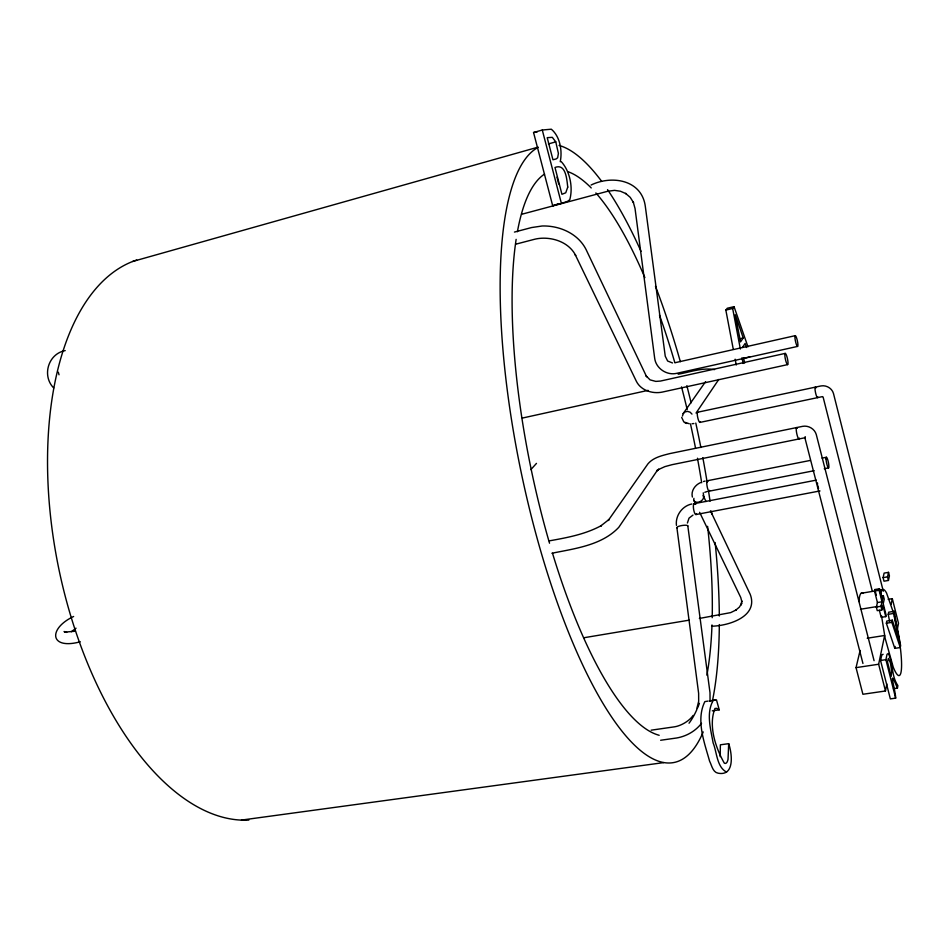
<?xml version="1.0" encoding="UTF-8"?>
<svg xmlns="http://www.w3.org/2000/svg" width="949" height="949" viewBox="0 0 949 949"><rect width="100%" height="100%" fill="white"/><g stroke="black" fill="none" stroke-linecap="round" stroke-linejoin="round"><path stroke-width="1.42" d="M720.172 756.673L720.374 744.811L728.69 743.66C731.904 752.818 735.238 776.436 718.132 773.198C712.758 772.332 711.703 765.214 709.579 761.134C704.395 742.426 695.7 720.125 704.858 701.608L708.108 701.086M883.092 654.276L881.763 655.059L880.553 660.48L890.34 698.891L895.654 698.132C895.69 690.706 887.279 663.742 897.434 688.132L893.495 688.701M897.434 688.132L897.884 685.617C891.111 675.7 893.484 664.051 888.359 653.481L887.054 654.252L885.891 659.674L895.654 698.132M894.1 611.322L893.661 613.445L898.917 640.231L892.309 620.171L886.805 621.049L886.354 623.232L894.8 648.369L900.269 647.526L900.625 645.605L894.1 611.322L888.667 612.2L888.217 614.323L889.593 621.358M894.8 648.369L895.168 646.447M860.126 650.409L856.034 667.645L862.902 694.265L885.464 690.991L886.829 683.932M890.636 664.158L891.182 661.334M897.351 629.294L898.501 623.315L892.321 598.665L888.181 599.341M900.269 647.526L891.87 622.354L892.309 620.171M885.464 690.991L878.644 664.241L884.634 635.486L867.208 638.226M891.111 604.442L892.321 598.665M881.052 595.996L883.341 595.616L882.356 600.266L879.462 588.771L874.871 589.543L874.515 591.049L877.422 602.544L876.33 607.04L877.256 610.658L881.882 609.91L882.902 605.272L885.761 616.625L881.17 617.36L879.379 610.278M885.761 616.625L886.093 615.082L883.234 603.754L884.231 599.199L883.341 595.616M888.43 580.444L889.427 575.901L888.537 572.354L884.124 573.101L883.092 577.621L883.994 581.191L888.43 580.444L887.529 576.873L888.537 572.354M881.882 609.91L880.957 606.281L882.012 601.785L879.106 590.278L879.462 588.771M696.791 708.761L698.666 701.335L698.63 693.328L676.886 527.597M805.12 437.003C805.321 438.509 804.254 437.916 805.25 437.086M742.45 347.429L745.119 343.467L746.495 347.5M696.044 413.052L718.784 379.434M743.233 337.963L740.528 341.901L735.238 314.688L743.233 337.963L739.176 338.888M683.173 413.598L705.546 381.676M733.245 349.09L725.843 310.086L732.664 308.484L734.051 306.657L747.966 346.836M725.843 310.086L727.266 308.247L734.051 306.657M530.871 469.601L536.482 463.385M693.138 715.427C688.962 721.501 680.421 725.914 674.62 726.804L651.156 730.184M701.548 723.292C695.463 731.157 686.507 736.246 676.756 737.978L660.646 740.256M71.294 631.737L76.039 628.191M73.631 616.482C47.853 628.629 49.609 650.124 80.333 641.773M700.528 482.614C695.036 484.963 690.801 490.965 692.367 497.062M692.984 515.105L689.021 518.13L687.408 523.018M65.22 350.608C48.28 353.692 41.614 375.721 53.713 387.987M704.799 492.282L707.349 491.44M561.393 203.394L567.561 201.342L569.756 199.729C573.232 187.439 569.934 171.14 561.322 161.71L560.254 161.674C562.449 150.962 560.135 136.478 551.298 129.206L542.282 130.013L533.552 132.516L552.686 205.731L561.393 203.394L542.282 130.013M552.686 205.731L558.937 203.655M691.857 503.978C682.26 505.876 675.214 515.675 676.447 525.366M548.415 143.928L555.77 141.852L558.403 153.418L557.644 157.807L556.043 158.993L552.947 159.752L547.205 137.676L552.318 137.332L555.77 141.852M132.611 261.485L537.881 147.202M591.085 185.031C611.832 174.936 641.726 179.717 645.308 206.313L665.249 356.207L667.645 361.023L672.521 362.957M521.808 214.249L607.562 191.307L614.537 190.358L620.421 191.224L626.138 193.715L625.605 193.394L630.243 197.38L633.517 202.6L633.244 202.042L635.035 208.483L654.644 358.022C655.795 368.414 666.886 375.816 676.957 373.277L797.54 346.421A5.516 0.985 77.7 0 0 796.757 338.425A5.516 0.985 77.7 0 0 794.977 338.235A5.516 0.985 77.7 0 0 797.54 346.421M703.529 481.511L705.143 481.084M514.441 232.078L531.618 227.546L542.164 225.992C559.471 225.471 577.905 233.478 586.019 249.421L646.637 376.765L646.186 375.958L650.077 379.873L655.818 381.403L660.457 381.059L785.274 353.372M515.71 244.201L534.311 239.338C547.905 235.803 567.917 240.204 575.687 255.483L575.248 254.723L636.364 381.296C640.978 390.597 652.77 394.12 662.426 392.056L787.587 364.618A5.741 1.068 77.8 0 0 786.804 356.231A5.741 1.068 77.8 0 0 784.894 356.136A5.741 1.068 77.8 0 0 787.587 364.618M675.142 362.696L795.321 335.638M742.996 358.414L749.722 356.919M678.179 374.226C690.089 372.079 702.307 367.441 714.561 369.6M522.353 418.07L648.084 390.371M697.717 412.21L820.956 385.946C826.235 384.914 832.024 388.224 833.471 393.467L883.282 591.227M699.876 422.424L822.451 396.611M804.337 437.88L672.165 464.654L664.929 466.611L657.776 469.85L658.725 469.233L656.744 470.941L657.621 469.885L618.784 527.324C601.796 545.343 575.011 548.558 551.938 553.231M707.278 480.763L810.41 460.407M822.024 458.118L826.377 457.264M814.183 470.692L709.152 491.179A5.291 1.163 80 0 1 706.886 484.892A5.291 1.163 80 0 1 707.966 481.333M824.254 468.735L828.572 467.893M694.099 503.694L816.27 480.135M549.269 540.859C567.111 537.68 585.331 534.323 601.429 525.544L600.527 526.126L609.151 519.376L608.226 520.503L647.953 463.836C653.303 457.454 662.117 455.567 669.828 453.586L802.712 426.326C808.441 425.259 814.669 428.853 816.27 434.523L874.076 660.682M695.973 514.548L819.995 490.941M533.552 132.516L537.3 131.828M883.092 577.621L887.529 576.873M584.145 637.704L689.164 620.16M699.377 618.451L730.683 612.615L736.056 609.982L735.463 610.421L739.401 607.087L741.786 603.161L741.098 604.976L741.738 600.859L741.904 601.844L740.742 597.479L699.615 512.306M861.123 593.279L879.106 590.278M879.533 590.219L882.368 589.744M711.916 626.186C728.334 625.889 758.773 616.708 750.196 594.299L710.457 510.811M877.422 602.544L882.012 601.785M860.482 609.246L877.766 606.423M876.33 607.04L880.957 606.281M888.217 614.323L893.661 613.445M886.354 623.232L891.87 622.354M880.553 660.48L885.891 659.674M856.034 667.645L878.644 664.241M709.508 700.872L715.072 700.054M712.296 710.848L719.247 709.828L716.459 699.84L713.257 700.362C705.89 713.09 710.742 729.283 713.126 742.889C716.922 752.142 716.756 767.148 726.578 772.083M75.446 631.215L65.422 632.058L66.727 632.39L64.058 631.524L65.303 632.236M241.437 820.09L663.671 762.616M692.106 423.717L693.885 423.551M689.211 423.728L683.826 421.961L681.667 417.358M684.881 422.72L686.922 423.479M719.247 709.828L716.792 708.345L714.965 708.476C708.191 725.594 715.522 747.693 724.301 763.126A22.551 5.753 80.8 0 0 728.025 759.366L728.69 743.66M693.838 500.325L695.759 504.322M703.506 496.232L706.032 501.535M893.78 613.6L886.52 592.947A43.773 6.868 79.3 0 0 880.708 594.904M556.992 177.166L558.688 184.023M58.304 372.15L59.028 374.784M805.025 438.308L862.938 663.458M874.871 589.543L876.318 595.284M823.091 396.99L872.261 591.049M894.433 615.937L898.881 637.491A43.773 6.868 79.3 0 1 899.901 644.252M743.601 357.773L744.633 363.111M732.664 308.484L740.362 349.007M742.011 357.69L743.114 363.467M735.167 359.208L736.258 364.985M881.514 615.818L885.168 638.392L893.27 667.242A43.773 6.868 79.3 0 0 900.399 648.155M687.811 525.865L710.006 692.734L710.054 701.453M703.209 731.928A315.531 90.523 78.2 0 1 538.795 544.299A315.531 90.523 78.2 0 1 538.261 147.332M559.068 145.411A315.531 90.523 78.2 0 1 601.583 181.235M607.55 189.646A315.531 90.523 78.2 0 1 641.014 251.343M655.462 286.254A315.531 90.523 78.2 0 1 680.35 361.676M686.851 385.674A315.531 90.523 78.2 0 1 691.121 402.839M695.783 423.052A315.531 90.523 78.2 0 1 700.884 447.525M702.829 457.667A315.531 90.523 78.2 0 1 707.159 482.436M708.547 491.143A315.531 90.523 78.2 0 1 710.054 501.226M711.453 511.321A315.531 90.523 78.2 0 1 711.845 514.299M715.143 542.543A315.531 90.523 78.2 0 1 719.318 616.008M719.318 624.561A315.531 90.523 78.2 0 1 712.296 701.548M659.187 735.285A288.745 82.646 78.2 0 1 552.52 553.291M549.53 543.219A288.745 82.646 78.2 0 1 516.137 239.362M517.407 231.734A288.745 82.646 78.2 0 1 544.548 174.07M568.558 171.899A288.745 82.646 78.2 0 1 591.227 187.949M595.865 192.944A288.745 82.646 78.2 0 1 644.893 277.654M659.46 315.044A288.745 82.646 78.2 0 1 674.834 362.696M681.524 386.895A288.745 82.646 78.2 0 1 687.183 409.553M690.469 423.883A288.745 82.646 78.2 0 1 695.534 448.165M697.456 458.225A288.745 82.646 78.2 0 1 701.691 482.78M703.245 492.828A288.745 82.646 78.2 0 1 704.063 498.51M707.598 526.327A288.745 82.646 78.2 0 1 712.201 617.716M711.987 624.952A288.745 82.646 78.2 0 1 706.875 675.19M699.425 703.28A288.745 82.646 78.2 0 1 697.562 707.954M696.874 709.544A288.745 82.646 78.2 0 1 689.033 723.209M248.852 820.078A286.266 147.048 78.4 0 1 57.996 564.797A286.266 147.048 78.4 0 1 136.727 260.026M696.53 513.611A5.504 1.423 80.7 0 1 694.573 512.911A5.504 1.423 80.7 0 1 693.375 505.924A5.504 1.423 80.7 0 1 694.917 504.239M818.572 488.45A5.658 1.032 78.6 0 1 817.872 485.71M817.611 484.263A5.658 1.032 78.6 0 1 817.433 482.899M677.135 527.881A5.528 1.257 -9 0 1 682.153 525.485A5.528 1.257 -9 0 1 687.669 526.209M709.591 490.336A5.291 1.163 80 0 1 709.413 490.918M703.043 495.402A5.267 3.618 -27.2 0 1 699.176 501.974A5.267 3.618 -27.2 0 1 693.921 498.32M799.366 438.118A5.813 1.091 78.3 0 1 797.741 437.062A5.813 1.091 78.3 0 1 796.235 429.719A5.813 1.091 78.3 0 1 797.35 428.26M817.836 396.919A5.362 0.925 78.1 0 1 816.401 395.792A5.362 0.925 78.1 0 1 815.013 389.043A5.362 0.925 78.1 0 1 815.962 387.844M859.011 601.547A43.571 7.355 79.4 0 1 863.092 593.433M700.279 421.7A5.231 1.091 77.6 0 1 697.847 418.046A5.231 1.091 77.6 0 1 698.037 412.364M682.497 416.042A5.184 4.864 34.5 0 1 691.975 414.096M891.704 671.418L891.147 676.388L887.481 661.916L888.371 658.381L890.411 662.888L891.704 671.418M567.751 187.095L565.746 192.777L561.927 194.296L554.987 167.475C566.126 163.109 566.814 180.037 567.751 187.095M826.045 458.996A5.433 0.949 78.5 0 0 828.299 467.774A5.433 0.949 78.5 0 0 828.074 460.953A5.433 0.949 78.5 0 0 826.045 458.996"/></g></svg>
